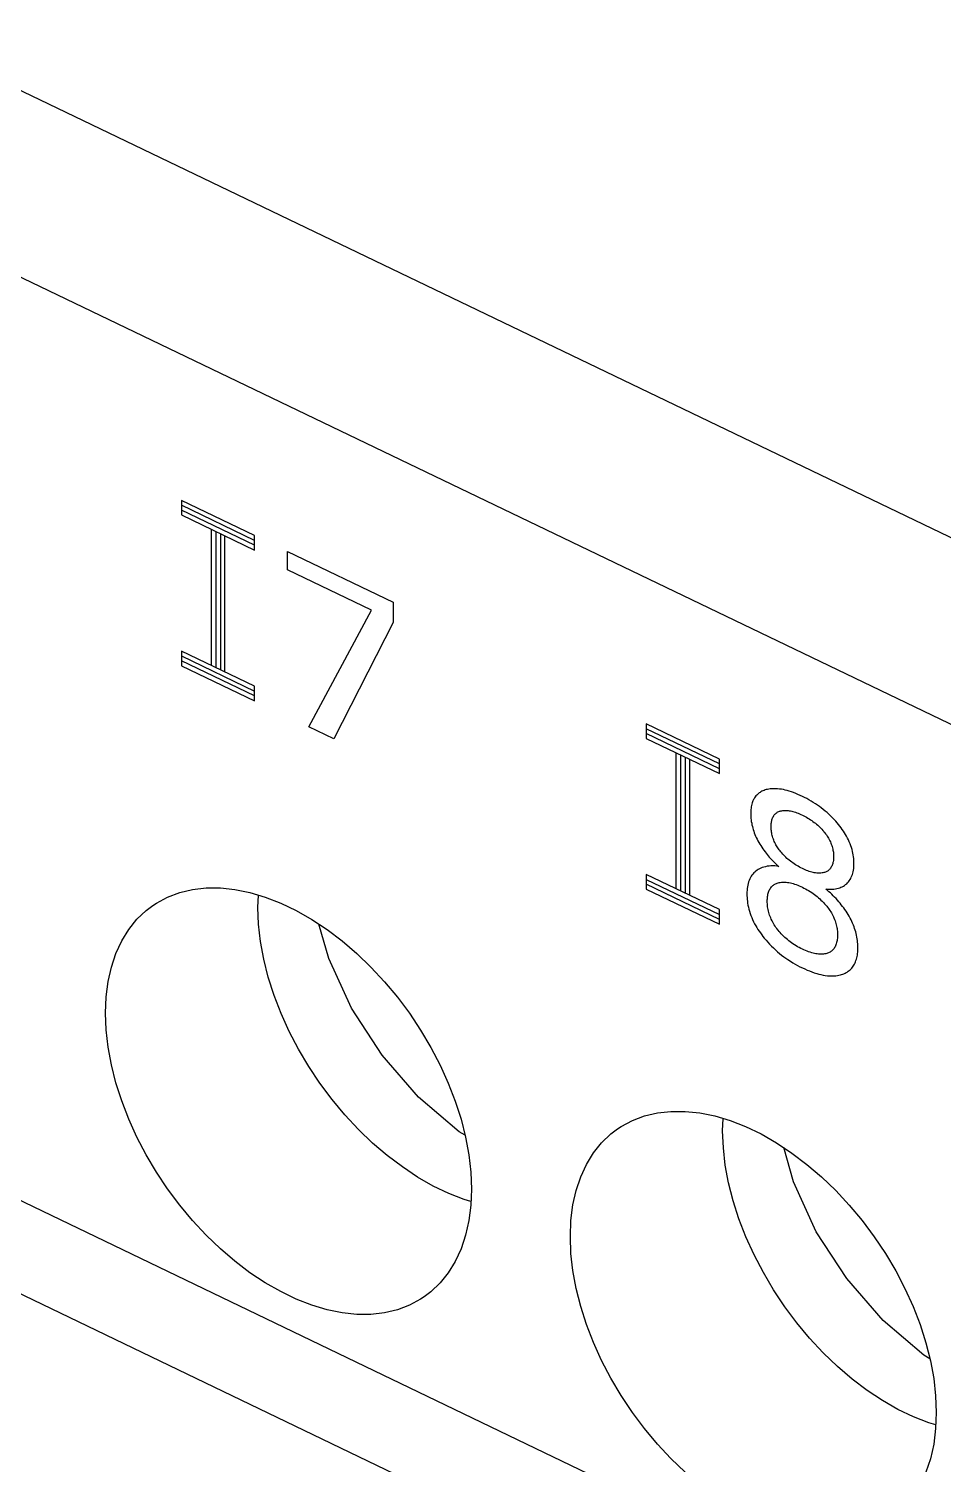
# Model space of a CAD drawing. Extents: x 0 to 420, y 0 to 297.
# Drawn here: x 203.98 to 211.66, y 180.36 to 192.42 of the extents above; entities that cross this region are included whole.
import ezdxf

# ---------------------------------------------------------------- set-up
doc = ezdxf.new("R2010")
doc.units = 0
doc.header["$LTSCALE"] = 23.1
doc.layers.add('40000_ISO', color=7, linetype='CONTINUOUS')

msp = doc.modelspace()

# ---------------------------------------------------------------- linework, layer by layer
at = {"layer": '40000_ISO', "color": 7, "linetype": 'CONTINUOUS'}
for p, q in [((221.798, 183.304), (168.387, 208.978)), ((221.158, 182.044), (167.747, 207.718)), ((221.158, 174.287), (167.747, 199.961)), ((220.838, 173.657), (167.427, 199.331)), ((205.266, 188.458), (205.266, 188.336)), ((205.88, 188.163), (205.266, 188.458)), ((205.88, 188.122), (205.266, 188.418)), ((205.88, 188.081), (205.266, 188.377)), ((205.266, 188.336), (205.88, 188.04)), ((205.515, 188.216), (205.515, 187.073)), ((205.554, 188.197), (205.554, 187.054)), ((205.592, 188.179), (205.592, 187.036)), ((205.631, 187.017), (205.631, 188.161)), ((205.88, 188.04), (205.88, 188.163)), ((206.157, 187.875), (206.157, 188.03)), ((206.157, 188.03), (207.045, 187.603)), ((206.861, 187.536), (206.157, 187.875)), ((206.334, 186.557), (206.861, 187.536)), ((207.045, 187.603), (207.045, 187.433)), ((207.045, 187.433), (206.544, 186.456)), ((205.266, 187.193), (205.266, 187.07)), ((205.88, 186.897), (205.266, 187.193)), ((205.266, 187.152), (205.88, 186.857)), ((205.88, 186.816), (205.266, 187.111)), ((205.266, 187.07), (205.88, 186.775)), ((205.88, 186.775), (205.88, 186.897)), ((206.544, 186.456), (206.334, 186.557)), ((209.17, 186.582), (209.17, 186.459)), ((209.784, 186.286), (209.17, 186.582)), ((209.784, 186.246), (209.17, 186.541)), ((209.784, 186.205), (209.17, 186.5)), ((209.17, 186.459), (209.784, 186.164)), ((209.419, 186.339), (209.419, 185.196)), ((209.458, 186.321), (209.458, 185.178)), ((209.496, 186.302), (209.496, 185.159)), ((209.535, 185.141), (209.535, 186.284)), ((209.784, 186.164), (209.784, 186.286)), ((210.063, 185.927), (210.059, 185.917)), ((210.066, 185.936), (210.063, 185.927)), ((210.071, 185.945), (210.066, 185.936)), ((210.075, 185.953), (210.071, 185.945)), ((210.08, 185.961), (210.075, 185.953)), ((210.085, 185.969), (210.08, 185.961)), ((210.091, 185.976), (210.085, 185.969)), ((210.097, 185.983), (210.091, 185.976)), ((210.103, 185.989), (210.097, 185.983)), ((210.109, 185.995), (210.103, 185.989)), ((210.117, 186.001), (210.109, 185.995)), ((210.125, 186.006), (210.117, 186.001)), ((210.133, 186.011), (210.125, 186.006)), ((210.141, 186.015), (210.133, 186.011)), ((210.15, 186.019), (210.141, 186.015)), ((210.159, 186.023), (210.15, 186.019)), ((210.168, 186.026), (210.159, 186.023)), ((210.178, 186.029), (210.168, 186.026)), ((210.187, 186.031), (210.178, 186.029)), ((210.199, 186.033), (210.187, 186.031)), ((210.211, 186.035), (210.199, 186.033)), ((210.223, 186.036), (210.211, 186.035)), ((210.235, 186.036), (210.223, 186.036)), ((210.247, 186.037), (210.235, 186.036)), ((210.26, 186.036), (210.247, 186.037)), ((210.273, 186.036), (210.26, 186.036)), ((210.289, 186.034), (210.273, 186.036)), ((210.305, 186.032), (210.289, 186.034)), ((210.321, 186.029), (210.305, 186.032)), ((210.337, 186.025), (210.321, 186.029)), ((210.354, 186.021), (210.337, 186.025)), ((210.371, 186.016), (210.354, 186.021)), ((210.389, 186.01), (210.371, 186.016)), ((210.407, 186.004), (210.389, 186.01)), ((210.425, 185.997), (210.407, 186.004)), ((210.444, 185.989), (210.425, 185.997)), ((210.462, 185.981), (210.444, 185.989)), ((210.481, 185.972), (210.462, 185.981)), ((210.499, 185.963), (210.481, 185.972)), ((210.517, 185.954), (210.499, 185.963)), ((210.536, 185.944), (210.517, 185.954)), ((210.554, 185.933), (210.536, 185.944)), ((210.572, 185.922), (210.554, 185.933)), ((210.591, 185.91), (210.572, 185.922)), ((210.048, 185.851), (210.047, 185.839)), ((210.047, 185.839), (210.047, 185.826)), ((210.047, 185.826), (210.047, 185.814)), ((210.047, 185.814), (210.048, 185.801)), ((210.049, 185.862), (210.048, 185.851)), ((210.048, 185.801), (210.049, 185.787)), ((210.05, 185.874), (210.049, 185.862)), ((210.052, 185.885), (210.05, 185.874)), ((210.054, 185.896), (210.052, 185.885)), ((210.056, 185.907), (210.054, 185.896)), ((210.059, 185.917), (210.056, 185.907)), ((210.23, 185.79), (210.234, 185.798)), ((210.234, 185.798), (210.237, 185.804)), ((210.237, 185.804), (210.241, 185.811)), ((210.241, 185.811), (210.245, 185.817)), ((210.245, 185.817), (210.25, 185.822)), ((210.25, 185.822), (210.255, 185.827)), ((210.255, 185.827), (210.26, 185.831)), ((210.26, 185.831), (210.265, 185.835)), ((210.265, 185.835), (210.27, 185.839)), ((210.27, 185.839), (210.276, 185.842)), ((210.276, 185.842), (210.282, 185.844)), ((210.282, 185.844), (210.288, 185.847)), ((210.288, 185.847), (210.294, 185.849)), ((210.294, 185.849), (210.3, 185.851)), ((210.3, 185.851), (210.308, 185.852)), ((210.308, 185.852), (210.316, 185.854)), ((210.316, 185.854), (210.325, 185.854)), ((210.325, 185.854), (210.334, 185.855)), ((210.334, 185.855), (210.342, 185.855)), ((210.342, 185.855), (210.351, 185.854)), ((210.351, 185.854), (210.361, 185.853)), ((210.361, 185.853), (210.371, 185.852)), ((210.371, 185.852), (210.381, 185.85)), ((210.381, 185.85), (210.391, 185.848)), ((210.391, 185.848), (210.401, 185.845)), ((210.401, 185.845), (210.412, 185.842)), ((210.412, 185.842), (210.423, 185.839)), ((210.423, 185.839), (210.434, 185.835)), ((210.434, 185.835), (210.446, 185.83)), ((210.446, 185.83), (210.458, 185.825)), ((210.458, 185.825), (210.469, 185.82)), ((210.469, 185.82), (210.481, 185.815)), ((210.481, 185.815), (210.492, 185.809)), ((210.492, 185.809), (210.504, 185.803)), ((210.504, 185.803), (210.515, 185.797)), ((210.607, 185.899), (210.591, 185.91)), ((210.624, 185.887), (210.607, 185.899)), ((210.64, 185.875), (210.624, 185.887)), ((210.656, 185.863), (210.64, 185.875)), ((210.673, 185.849), (210.656, 185.863)), ((210.688, 185.836), (210.673, 185.849)), ((210.703, 185.822), (210.688, 185.836)), ((210.718, 185.808), (210.703, 185.822)), ((210.732, 185.794), (210.718, 185.808)), ((210.049, 185.787), (210.05, 185.774)), ((210.05, 185.774), (210.052, 185.76)), ((210.052, 185.76), (210.055, 185.747)), ((210.055, 185.747), (210.057, 185.733)), ((210.057, 185.733), (210.061, 185.719)), ((210.061, 185.719), (210.064, 185.706)), ((210.064, 185.706), (210.068, 185.693)), ((210.068, 185.693), (210.072, 185.679)), ((210.072, 185.679), (210.077, 185.666)), ((210.219, 185.736), (210.22, 185.744)), ((210.219, 185.727), (210.219, 185.736)), ((210.219, 185.719), (210.219, 185.727)), ((210.219, 185.71), (210.219, 185.719)), ((210.219, 185.701), (210.219, 185.71)), ((210.22, 185.692), (210.219, 185.701)), ((210.22, 185.744), (210.221, 185.752)), ((210.221, 185.682), (210.22, 185.692)), ((210.221, 185.752), (210.222, 185.76)), ((210.222, 185.673), (210.221, 185.682)), ((210.222, 185.76), (210.224, 185.768)), ((210.224, 185.768), (210.225, 185.776)), ((210.225, 185.776), (210.228, 185.783)), ((210.228, 185.783), (210.23, 185.79)), ((210.515, 185.797), (210.527, 185.79)), ((210.527, 185.79), (210.538, 185.783)), ((210.538, 185.783), (210.55, 185.776)), ((210.55, 185.776), (210.56, 185.769)), ((210.56, 185.769), (210.57, 185.762)), ((210.57, 185.762), (210.58, 185.754)), ((210.58, 185.754), (210.59, 185.747)), ((210.59, 185.747), (210.6, 185.739)), ((210.6, 185.739), (210.61, 185.73)), ((210.61, 185.73), (210.619, 185.722)), ((210.619, 185.722), (210.628, 185.714)), ((210.628, 185.714), (210.636, 185.705)), ((210.636, 185.705), (210.645, 185.696)), ((210.645, 185.696), (210.653, 185.687)), ((210.653, 185.687), (210.661, 185.677)), ((210.661, 185.677), (210.662, 185.675)), ((210.747, 185.779), (210.732, 185.794)), ((210.761, 185.764), (210.747, 185.779)), ((210.774, 185.749), (210.761, 185.764)), ((210.785, 185.736), (210.774, 185.749)), ((210.795, 185.722), (210.785, 185.736)), ((210.806, 185.709), (210.795, 185.722)), ((210.816, 185.695), (210.806, 185.709)), ((210.825, 185.681), (210.816, 185.695)), ((210.835, 185.667), (210.825, 185.681)), ((210.077, 185.666), (210.082, 185.653)), ((210.082, 185.653), (210.088, 185.639)), ((210.088, 185.639), (210.094, 185.626)), ((210.094, 185.626), (210.1, 185.613)), ((210.1, 185.613), (210.107, 185.599)), ((210.107, 185.599), (210.115, 185.586)), ((210.115, 185.586), (210.123, 185.572)), ((210.123, 185.572), (210.131, 185.559)), ((210.131, 185.559), (210.14, 185.546)), ((210.223, 185.664), (210.222, 185.673)), ((210.225, 185.654), (210.223, 185.664)), ((210.228, 185.645), (210.225, 185.654)), ((210.23, 185.635), (210.228, 185.645)), ((210.233, 185.625), (210.23, 185.635)), ((210.237, 185.614), (210.233, 185.625)), ((210.241, 185.604), (210.237, 185.614)), ((210.245, 185.594), (210.241, 185.604)), ((210.249, 185.584), (210.245, 185.594)), ((210.254, 185.574), (210.249, 185.584)), ((210.259, 185.565), (210.254, 185.574)), ((210.264, 185.557), (210.259, 185.565)), ((210.269, 185.548), (210.264, 185.557)), ((210.662, 185.675), (210.67, 185.667)), ((210.67, 185.667), (210.676, 185.658)), ((210.676, 185.658), (210.683, 185.648)), ((210.683, 185.648), (210.689, 185.639)), ((210.689, 185.639), (210.695, 185.629)), ((210.695, 185.629), (210.701, 185.62)), ((210.701, 185.62), (210.706, 185.61)), ((210.706, 185.61), (210.711, 185.6)), ((210.711, 185.6), (210.716, 185.59)), ((210.716, 185.59), (210.72, 185.58)), ((210.72, 185.58), (210.724, 185.57)), ((210.724, 185.57), (210.728, 185.56)), ((210.728, 185.56), (210.731, 185.55)), ((210.843, 185.653), (210.835, 185.667)), ((210.852, 185.638), (210.843, 185.653)), ((210.86, 185.622), (210.852, 185.638)), ((210.868, 185.606), (210.86, 185.622)), ((210.875, 185.59), (210.868, 185.606)), ((210.882, 185.574), (210.875, 185.59)), ((210.888, 185.558), (210.882, 185.574)), ((210.894, 185.542), (210.888, 185.558)), ((210.14, 185.546), (210.148, 185.533)), ((210.148, 185.533), (210.157, 185.52)), ((210.157, 185.52), (210.167, 185.507)), ((210.167, 185.507), (210.176, 185.496)), ((210.176, 185.496), (210.185, 185.485)), ((210.185, 185.485), (210.194, 185.474)), ((210.194, 185.474), (210.203, 185.463)), ((210.203, 185.463), (210.213, 185.452)), ((210.213, 185.452), (210.222, 185.442)), ((210.222, 185.442), (210.232, 185.432)), ((210.275, 185.539), (210.269, 185.548)), ((210.281, 185.531), (210.275, 185.539)), ((210.287, 185.523), (210.281, 185.531)), ((210.293, 185.515), (210.287, 185.523)), ((210.299, 185.507), (210.293, 185.515)), ((210.307, 185.497), (210.299, 185.507)), ((210.316, 185.488), (210.307, 185.497)), ((210.324, 185.478), (210.316, 185.488)), ((210.333, 185.469), (210.324, 185.478)), ((210.342, 185.461), (210.333, 185.469)), ((210.351, 185.452), (210.342, 185.461)), ((210.36, 185.444), (210.351, 185.452)), ((210.37, 185.436), (210.36, 185.444)), ((210.38, 185.428), (210.37, 185.436)), ((210.731, 185.55), (210.734, 185.54)), ((210.734, 185.54), (210.736, 185.53)), ((210.736, 185.53), (210.738, 185.521)), ((210.738, 185.521), (210.739, 185.512)), ((210.739, 185.512), (210.741, 185.503)), ((210.741, 185.503), (210.741, 185.493)), ((210.741, 185.493), (210.742, 185.484)), ((210.742, 185.441), (210.741, 185.433)), ((210.742, 185.484), (210.743, 185.475)), ((210.743, 185.458), (210.742, 185.449)), ((210.742, 185.449), (210.742, 185.441)), ((210.743, 185.475), (210.743, 185.467)), ((210.743, 185.467), (210.743, 185.458)), ((210.898, 185.525), (210.894, 185.542)), ((210.902, 185.51), (210.898, 185.525)), ((210.905, 185.496), (210.902, 185.51)), ((210.908, 185.481), (210.905, 185.496)), ((210.91, 185.466), (210.908, 185.481)), ((210.912, 185.452), (210.91, 185.466)), ((210.913, 185.438), (210.912, 185.452)), ((210.914, 185.424), (210.913, 185.438)), ((209.17, 185.316), (209.17, 185.194)), ((209.784, 185.021), (209.17, 185.316)), ((210.064, 185.32), (210.057, 185.311)), ((210.072, 185.329), (210.064, 185.32)), ((210.081, 185.337), (210.072, 185.329)), ((210.09, 185.345), (210.081, 185.337)), ((210.1, 185.352), (210.09, 185.345)), ((210.11, 185.359), (210.1, 185.352)), ((210.121, 185.364), (210.11, 185.359)), ((210.132, 185.369), (210.121, 185.364)), ((210.144, 185.374), (210.132, 185.369)), ((210.157, 185.378), (210.144, 185.374)), ((210.171, 185.382), (210.157, 185.378)), ((210.185, 185.385), (210.171, 185.382)), ((210.201, 185.387), (210.185, 185.385)), ((210.216, 185.388), (210.201, 185.387)), ((210.232, 185.388), (210.216, 185.388)), ((210.232, 185.432), (210.242, 185.422)), ((210.249, 185.388), (210.232, 185.388)), ((210.242, 185.422), (210.252, 185.412)), ((210.266, 185.386), (210.249, 185.388)), ((210.252, 185.412), (210.262, 185.403)), ((210.262, 185.403), (210.273, 185.393)), ((210.283, 185.384), (210.266, 185.386)), ((210.273, 185.393), (210.283, 185.384)), ((210.391, 185.42), (210.38, 185.428)), ((210.401, 185.413), (210.391, 185.42)), ((210.411, 185.406), (210.401, 185.413)), ((210.423, 185.398), (210.411, 185.406)), ((210.434, 185.391), (210.423, 185.398)), ((210.446, 185.385), (210.434, 185.391)), ((210.457, 185.378), (210.446, 185.385)), ((210.469, 185.372), (210.457, 185.378)), ((210.481, 185.366), (210.469, 185.372)), ((210.492, 185.361), (210.481, 185.366)), ((210.504, 185.356), (210.492, 185.361)), ((210.516, 185.351), (210.504, 185.356)), ((210.527, 185.347), (210.516, 185.351)), ((210.539, 185.342), (210.527, 185.347)), ((210.55, 185.339), (210.539, 185.342)), ((210.56, 185.336), (210.55, 185.339)), ((210.571, 185.333), (210.56, 185.336)), ((210.581, 185.331), (210.571, 185.333)), ((210.591, 185.33), (210.581, 185.331)), ((210.601, 185.328), (210.591, 185.33)), ((210.611, 185.327), (210.601, 185.328)), ((210.62, 185.327), (210.611, 185.327)), ((210.629, 185.327), (210.62, 185.327)), ((210.637, 185.328), (210.629, 185.327)), ((210.646, 185.329), (210.637, 185.328)), ((210.654, 185.33), (210.646, 185.329)), ((210.662, 185.332), (210.654, 185.33)), ((210.668, 185.334), (210.662, 185.332)), ((210.675, 185.336), (210.668, 185.334)), ((210.68, 185.339), (210.675, 185.336)), ((210.686, 185.342), (210.68, 185.339)), ((210.692, 185.345), (210.686, 185.342)), ((210.697, 185.348), (210.692, 185.345)), ((210.702, 185.352), (210.697, 185.348)), ((210.707, 185.357), (210.702, 185.352)), ((210.712, 185.362), (210.707, 185.357)), ((210.716, 185.367), (210.712, 185.362)), ((210.721, 185.374), (210.716, 185.367)), ((210.724, 185.38), (210.721, 185.374)), ((210.728, 185.387), (210.724, 185.38)), ((210.731, 185.394), (210.728, 185.387)), ((210.734, 185.401), (210.731, 185.394)), ((210.736, 185.409), (210.734, 185.401)), ((210.738, 185.417), (210.736, 185.409)), ((210.739, 185.424), (210.738, 185.417)), ((210.741, 185.433), (210.739, 185.424)), ((210.897, 185.304), (210.901, 185.315)), ((210.901, 185.315), (210.904, 185.327)), ((210.904, 185.327), (210.907, 185.34)), ((210.907, 185.34), (210.91, 185.353)), ((210.91, 185.353), (210.912, 185.367)), ((210.912, 185.367), (210.913, 185.381)), ((210.913, 185.381), (210.914, 185.395)), ((210.914, 185.41), (210.914, 185.424)), ((210.914, 185.395), (210.914, 185.41)), ((205.359, 185.191), (205.473, 185.204)), ((205.473, 185.204), (205.592, 185.204)), ((205.592, 185.204), (205.715, 185.191)), ((209.17, 185.275), (209.784, 184.98)), ((209.784, 184.939), (209.17, 185.235)), ((210.017, 185.199), (210.016, 185.184)), ((210.019, 185.214), (210.017, 185.199)), ((210.022, 185.228), (210.019, 185.214)), ((210.025, 185.242), (210.022, 185.228)), ((210.029, 185.255), (210.025, 185.242)), ((210.034, 185.267), (210.029, 185.255)), ((210.039, 185.279), (210.034, 185.267)), ((210.044, 185.29), (210.039, 185.279)), ((210.05, 185.301), (210.044, 185.29)), ((210.057, 185.311), (210.05, 185.301)), ((210.207, 185.191), (210.211, 185.199)), ((210.211, 185.199), (210.216, 185.205)), ((210.216, 185.205), (210.221, 185.212)), ((210.221, 185.212), (210.227, 185.218)), ((210.227, 185.218), (210.232, 185.223)), ((210.232, 185.223), (210.238, 185.227)), ((210.238, 185.227), (210.244, 185.231)), ((210.244, 185.231), (210.25, 185.235)), ((210.25, 185.235), (210.256, 185.238)), ((210.256, 185.238), (210.263, 185.241)), ((210.263, 185.241), (210.27, 185.244)), ((210.27, 185.244), (210.277, 185.246)), ((210.277, 185.246), (210.286, 185.248)), ((210.286, 185.248), (210.295, 185.25)), ((210.295, 185.25), (210.305, 185.251)), ((210.305, 185.251), (210.315, 185.252)), ((210.315, 185.252), (210.325, 185.252)), ((210.325, 185.252), (210.335, 185.252)), ((210.335, 185.252), (210.346, 185.251)), ((210.346, 185.251), (210.357, 185.25)), ((210.357, 185.25), (210.368, 185.248)), ((210.368, 185.248), (210.38, 185.246)), ((210.38, 185.246), (210.391, 185.243)), ((210.391, 185.243), (210.403, 185.24)), ((210.403, 185.24), (210.416, 185.236)), ((210.416, 185.236), (210.429, 185.231)), ((210.429, 185.231), (210.442, 185.226)), ((210.442, 185.226), (210.455, 185.221)), ((210.455, 185.221), (210.468, 185.215)), ((210.468, 185.215), (210.481, 185.209)), ((210.481, 185.209), (210.494, 185.202)), ((210.494, 185.202), (210.507, 185.196)), ((210.507, 185.196), (210.52, 185.188)), ((210.746, 185.193), (210.759, 185.195)), ((210.759, 185.195), (210.771, 185.198)), ((210.771, 185.198), (210.783, 185.201)), ((210.783, 185.201), (210.795, 185.205)), ((210.795, 185.205), (210.805, 185.209)), ((210.805, 185.209), (210.815, 185.214)), ((210.815, 185.214), (210.825, 185.219)), ((210.825, 185.219), (210.835, 185.225)), ((210.835, 185.225), (210.844, 185.231)), ((210.844, 185.231), (210.853, 185.239)), ((210.853, 185.239), (210.861, 185.247)), ((210.861, 185.247), (210.868, 185.255)), ((210.868, 185.255), (210.875, 185.263)), ((210.875, 185.263), (210.881, 185.273)), ((210.881, 185.273), (210.887, 185.282)), ((210.887, 185.282), (210.892, 185.293)), ((210.892, 185.293), (210.897, 185.304)), ((205.025, 185.057), (205.055, 185.076)), ((205.055, 185.076), (205.149, 185.127)), ((205.149, 185.127), (205.251, 185.165)), ((205.251, 185.165), (205.359, 185.191)), ((205.715, 185.191), (205.841, 185.165)), ((205.841, 185.165), (205.969, 185.127)), ((205.907, 185.039), (205.912, 185.144)), ((205.969, 185.127), (206.099, 185.076)), ((206.099, 185.076), (206.23, 185.013)), ((209.17, 185.194), (209.784, 184.898)), ((210.016, 185.184), (210.015, 185.169)), ((210.015, 185.169), (210.015, 185.153)), ((210.015, 185.153), (210.015, 185.138)), ((210.015, 185.138), (210.016, 185.123)), ((210.016, 185.123), (210.017, 185.107)), ((210.017, 185.107), (210.019, 185.091)), ((210.019, 185.091), (210.021, 185.075)), ((210.021, 185.075), (210.024, 185.059)), ((210.186, 185.104), (210.187, 185.113)), ((210.186, 185.094), (210.186, 185.104)), ((210.186, 185.082), (210.186, 185.094)), ((210.187, 185.07), (210.186, 185.082)), ((210.187, 185.113), (210.188, 185.123)), ((210.188, 185.123), (210.189, 185.132)), ((210.189, 185.132), (210.19, 185.141)), ((210.19, 185.141), (210.192, 185.15)), ((210.192, 185.15), (210.194, 185.159)), ((210.194, 185.159), (210.196, 185.167)), ((210.196, 185.167), (210.199, 185.175)), ((210.199, 185.175), (210.203, 185.184)), ((210.203, 185.184), (210.207, 185.191)), ((210.52, 185.188), (210.533, 185.181)), ((210.533, 185.181), (210.546, 185.173)), ((210.546, 185.173), (210.559, 185.165)), ((210.559, 185.165), (210.571, 185.157)), ((210.571, 185.157), (210.582, 185.148)), ((210.582, 185.148), (210.594, 185.14)), ((210.594, 185.14), (210.605, 185.131)), ((210.605, 185.131), (210.616, 185.121)), ((210.616, 185.121), (210.627, 185.111)), ((210.627, 185.111), (210.637, 185.102)), ((210.637, 185.102), (210.647, 185.092)), ((210.647, 185.092), (210.657, 185.082)), ((210.657, 185.082), (210.667, 185.071)), ((210.691, 185.183), (210.678, 185.194)), ((210.678, 185.194), (210.692, 185.192)), ((210.703, 185.172), (210.691, 185.183)), ((210.692, 185.192), (210.706, 185.192)), ((210.716, 185.161), (210.703, 185.172)), ((210.706, 185.192), (210.72, 185.192)), ((210.728, 185.15), (210.716, 185.161)), ((210.72, 185.192), (210.733, 185.192)), ((210.74, 185.138), (210.728, 185.15)), ((210.733, 185.192), (210.746, 185.193)), ((210.752, 185.126), (210.74, 185.138)), ((210.764, 185.114), (210.752, 185.126)), ((210.775, 185.101), (210.764, 185.114)), ((210.786, 185.088), (210.775, 185.101)), ((210.797, 185.075), (210.786, 185.088)), ((210.808, 185.062), (210.797, 185.075)), ((204.891, 184.94), (204.969, 185.014)), ((204.969, 185.014), (205.025, 185.057)), ((205.913, 184.898), (205.907, 185.039)), ((206.23, 185.013), (206.36, 184.939)), ((209.784, 184.898), (209.784, 185.021)), ((210.024, 185.059), (210.027, 185.042)), ((210.027, 185.042), (210.031, 185.026)), ((210.031, 185.026), (210.036, 185.008)), ((210.036, 185.008), (210.042, 184.99)), ((210.042, 184.99), (210.048, 184.973)), ((210.048, 184.973), (210.055, 184.955)), ((210.055, 184.955), (210.063, 184.937)), ((210.188, 185.058), (210.187, 185.07)), ((210.189, 185.046), (210.188, 185.058)), ((210.191, 185.034), (210.189, 185.046)), ((210.193, 185.022), (210.191, 185.034)), ((210.196, 185.009), (210.193, 185.022)), ((210.199, 184.998), (210.196, 185.009)), ((210.202, 184.986), (210.199, 184.998)), ((210.206, 184.974), (210.202, 184.986)), ((210.21, 184.963), (210.206, 184.974)), ((210.215, 184.951), (210.21, 184.963)), ((210.667, 185.071), (210.676, 185.061)), ((210.676, 185.061), (210.685, 185.05)), ((210.685, 185.05), (210.692, 185.041)), ((210.692, 185.041), (210.699, 185.031)), ((210.699, 185.031), (210.706, 185.022)), ((210.706, 185.022), (210.712, 185.013)), ((210.712, 185.013), (210.719, 185.003)), ((210.719, 185.003), (210.725, 184.993)), ((210.725, 184.993), (210.73, 184.983)), ((210.73, 184.983), (210.736, 184.973)), ((210.736, 184.973), (210.741, 184.962)), ((210.741, 184.962), (210.746, 184.951)), ((210.819, 185.048), (210.808, 185.062)), ((210.829, 185.035), (210.819, 185.048)), ((210.838, 185.021), (210.829, 185.035)), ((210.848, 185.007), (210.838, 185.021)), ((210.857, 184.993), (210.848, 185.007)), ((210.866, 184.979), (210.857, 184.993)), ((210.874, 184.965), (210.866, 184.979)), ((210.882, 184.95), (210.874, 184.965)), ((204.764, 184.759), (204.823, 184.854)), ((204.823, 184.854), (204.891, 184.94)), ((205.929, 184.753), (205.913, 184.898)), ((206.36, 184.939), (206.488, 184.854)), ((206.502, 184.61), (206.42, 184.899)), ((206.488, 184.854), (206.615, 184.758)), ((210.063, 184.937), (210.071, 184.919)), ((210.071, 184.919), (210.08, 184.902)), ((210.08, 184.902), (210.089, 184.886)), ((210.089, 184.886), (210.098, 184.87)), ((210.098, 184.87), (210.107, 184.855)), ((210.107, 184.855), (210.118, 184.84)), ((210.118, 184.84), (210.128, 184.825)), ((210.22, 184.94), (210.215, 184.951)), ((210.226, 184.928), (210.22, 184.94)), ((210.232, 184.917), (210.226, 184.928)), ((210.238, 184.905), (210.232, 184.917)), ((210.245, 184.894), (210.238, 184.905)), ((210.252, 184.883), (210.245, 184.894)), ((210.259, 184.872), (210.252, 184.883)), ((210.267, 184.862), (210.259, 184.872)), ((210.275, 184.851), (210.267, 184.862)), ((210.277, 184.849), (210.275, 184.851)), ((210.286, 184.838), (210.277, 184.849)), ((210.295, 184.828), (210.286, 184.838)), ((210.746, 184.951), (210.751, 184.939)), ((210.751, 184.939), (210.756, 184.928)), ((210.756, 184.928), (210.759, 184.916)), ((210.759, 184.916), (210.763, 184.905)), ((210.763, 184.905), (210.766, 184.894)), ((210.766, 184.894), (210.768, 184.883)), ((210.768, 184.883), (210.771, 184.872)), ((210.771, 184.872), (210.772, 184.862)), ((210.772, 184.862), (210.774, 184.851)), ((210.774, 184.851), (210.775, 184.841)), ((210.775, 184.841), (210.775, 184.83)), ((210.89, 184.935), (210.882, 184.95)), ((210.897, 184.921), (210.89, 184.935)), ((210.903, 184.907), (210.897, 184.921)), ((210.909, 184.892), (210.903, 184.907)), ((210.915, 184.878), (210.909, 184.892)), ((210.92, 184.864), (210.915, 184.878)), ((210.925, 184.849), (210.92, 184.864)), ((210.929, 184.835), (210.925, 184.849)), ((210.933, 184.821), (210.929, 184.835)), ((204.715, 184.654), (204.764, 184.759)), ((205.957, 184.604), (205.929, 184.753)), ((206.615, 184.758), (206.738, 184.653)), ((210.128, 184.825), (210.139, 184.81)), ((210.139, 184.81), (210.15, 184.795)), ((210.15, 184.795), (210.161, 184.781)), ((210.161, 184.781), (210.176, 184.764)), ((210.176, 184.764), (210.191, 184.747)), ((210.191, 184.747), (210.206, 184.73)), ((210.206, 184.73), (210.222, 184.714)), ((210.222, 184.714), (210.238, 184.699)), ((210.304, 184.817), (210.295, 184.828)), ((210.314, 184.807), (210.304, 184.817)), ((210.323, 184.798), (210.314, 184.807)), ((210.333, 184.788), (210.323, 184.798)), ((210.344, 184.778), (210.333, 184.788)), ((210.356, 184.769), (210.344, 184.778)), ((210.367, 184.76), (210.356, 184.769)), ((210.379, 184.751), (210.367, 184.76)), ((210.39, 184.742), (210.379, 184.751)), ((210.402, 184.734), (210.39, 184.742)), ((210.415, 184.726), (210.402, 184.734)), ((210.428, 184.718), (210.415, 184.726)), ((210.441, 184.71), (210.428, 184.718)), ((210.76, 184.718), (210.756, 184.71)), ((210.763, 184.726), (210.76, 184.718)), ((210.766, 184.735), (210.763, 184.726)), ((210.768, 184.744), (210.766, 184.735)), ((210.771, 184.753), (210.768, 184.744)), ((210.772, 184.762), (210.771, 184.753)), ((210.774, 184.771), (210.772, 184.762)), ((210.775, 184.781), (210.774, 184.771)), ((210.775, 184.83), (210.776, 184.82)), ((210.776, 184.8), (210.775, 184.79)), ((210.775, 184.79), (210.775, 184.781)), ((210.776, 184.82), (210.776, 184.81)), ((210.776, 184.81), (210.776, 184.8)), ((210.936, 184.806), (210.933, 184.821)), ((210.939, 184.791), (210.936, 184.806)), ((210.942, 184.776), (210.939, 184.791)), ((210.944, 184.762), (210.942, 184.776)), ((210.945, 184.747), (210.944, 184.762)), ((210.946, 184.733), (210.945, 184.747)), ((210.947, 184.719), (210.946, 184.733)), ((210.947, 184.705), (210.947, 184.719)), ((204.677, 184.539), (204.715, 184.654)), ((205.995, 184.453), (205.957, 184.604)), ((206.694, 184.193), (206.502, 184.61)), ((206.738, 184.653), (206.857, 184.539)), ((210.238, 184.699), (210.254, 184.684)), ((210.254, 184.684), (210.271, 184.668)), ((210.271, 184.668), (210.289, 184.654)), ((210.289, 184.654), (210.306, 184.64)), ((210.306, 184.64), (210.324, 184.626)), ((210.324, 184.626), (210.342, 184.613)), ((210.342, 184.613), (210.36, 184.601)), ((210.36, 184.601), (210.38, 184.588)), ((210.454, 184.703), (210.441, 184.71)), ((210.467, 184.696), (210.454, 184.703)), ((210.481, 184.69), (210.467, 184.696)), ((210.494, 184.683), (210.481, 184.69)), ((210.507, 184.678), (210.494, 184.683)), ((210.52, 184.672), (210.507, 184.678)), ((210.533, 184.667), (210.52, 184.672)), ((210.546, 184.663), (210.533, 184.667)), ((210.559, 184.659), (210.546, 184.663)), ((210.571, 184.655), (210.559, 184.659)), ((210.583, 184.653), (210.571, 184.655)), ((210.594, 184.65), (210.583, 184.653)), ((210.606, 184.649), (210.594, 184.65)), ((210.617, 184.647), (210.606, 184.649)), ((210.628, 184.647), (210.617, 184.647)), ((210.638, 184.647), (210.628, 184.647)), ((210.648, 184.647), (210.638, 184.647)), ((210.658, 184.648), (210.648, 184.647)), ((210.668, 184.649), (210.658, 184.648)), ((210.677, 184.651), (210.668, 184.649)), ((210.686, 184.654), (210.677, 184.651)), ((210.693, 184.656), (210.686, 184.654)), ((210.7, 184.659), (210.693, 184.656)), ((210.707, 184.662), (210.7, 184.659)), ((210.713, 184.665), (210.707, 184.662)), ((210.719, 184.669), (210.713, 184.665)), ((210.725, 184.673), (210.719, 184.669)), ((210.731, 184.678), (210.725, 184.673)), ((210.736, 184.683), (210.731, 184.678)), ((210.742, 184.689), (210.736, 184.683)), ((210.747, 184.696), (210.742, 184.689)), ((210.751, 184.703), (210.747, 184.696)), ((210.756, 184.71), (210.751, 184.703)), ((210.927, 184.583), (210.931, 184.593)), ((210.931, 184.593), (210.935, 184.604)), ((210.935, 184.604), (210.938, 184.616)), ((210.938, 184.616), (210.94, 184.628)), ((210.94, 184.628), (210.943, 184.64)), ((210.943, 184.64), (210.944, 184.653)), ((210.944, 184.653), (210.946, 184.665)), ((210.946, 184.665), (210.947, 184.678)), ((210.947, 184.692), (210.947, 184.705)), ((210.947, 184.678), (210.947, 184.692)), ((204.65, 184.417), (204.677, 184.539)), ((206.857, 184.539), (206.971, 184.416)), ((210.38, 184.588), (210.4, 184.575)), ((210.4, 184.575), (210.42, 184.564)), ((210.42, 184.564), (210.44, 184.553)), ((210.44, 184.553), (210.46, 184.542)), ((210.46, 184.542), (210.481, 184.532)), ((210.481, 184.532), (210.501, 184.523)), ((210.501, 184.523), (210.521, 184.514)), ((210.521, 184.514), (210.541, 184.506)), ((210.541, 184.506), (210.561, 184.498)), ((210.561, 184.498), (210.581, 184.491)), ((210.581, 184.491), (210.601, 184.485)), ((210.601, 184.485), (210.619, 184.48)), ((210.619, 184.48), (210.637, 184.475)), ((210.637, 184.475), (210.655, 184.472)), ((210.655, 184.472), (210.673, 184.469)), ((210.788, 184.47), (210.8, 184.473)), ((210.8, 184.473), (210.81, 184.476)), ((210.81, 184.476), (210.82, 184.479)), ((210.82, 184.479), (210.83, 184.483)), ((210.83, 184.483), (210.839, 184.487)), ((210.839, 184.487), (210.849, 184.492)), ((210.849, 184.492), (210.857, 184.497)), ((210.857, 184.497), (210.866, 184.503)), ((210.866, 184.503), (210.874, 184.509)), ((210.874, 184.509), (210.882, 184.515)), ((210.882, 184.515), (210.889, 184.522)), ((210.889, 184.522), (210.896, 184.53)), ((210.896, 184.53), (210.902, 184.537)), ((210.902, 184.537), (210.908, 184.546)), ((210.908, 184.546), (210.913, 184.554)), ((210.913, 184.554), (210.918, 184.563)), ((210.918, 184.563), (210.923, 184.573)), ((210.923, 184.573), (210.927, 184.583)), ((204.633, 184.288), (204.65, 184.417)), ((206.044, 184.301), (205.995, 184.453)), ((206.971, 184.416), (207.079, 184.287)), ((210.673, 184.469), (210.691, 184.466)), ((210.691, 184.466), (210.699, 184.466)), ((210.699, 184.466), (210.708, 184.465)), ((210.708, 184.465), (210.722, 184.464)), ((210.722, 184.464), (210.735, 184.464)), ((210.735, 184.464), (210.749, 184.465)), ((210.749, 184.465), (210.762, 184.466)), ((210.762, 184.466), (210.775, 184.468)), ((210.775, 184.468), (210.788, 184.47)), ((204.628, 184.152), (204.633, 184.288)), ((206.102, 184.149), (206.044, 184.301)), ((207.079, 184.287), (207.18, 184.151)), ((204.633, 184.011), (204.628, 184.152)), ((206.171, 183.998), (206.102, 184.149)), ((206.95, 183.798), (206.694, 184.193)), ((207.18, 184.151), (207.274, 184.01)), ((204.65, 183.865), (204.633, 184.011)), ((206.248, 183.849), (206.171, 183.998)), ((207.274, 184.01), (207.361, 183.864)), ((204.677, 183.717), (204.65, 183.865)), ((206.335, 183.704), (206.248, 183.849)), ((207.256, 183.447), (206.95, 183.798)), ((207.361, 183.864), (207.438, 183.715)), ((204.715, 183.566), (204.677, 183.717)), ((206.429, 183.563), (206.335, 183.704)), ((207.438, 183.715), (207.506, 183.564)), ((204.764, 183.414), (204.715, 183.566)), ((206.53, 183.427), (206.429, 183.563)), ((207.506, 183.564), (207.565, 183.412)), ((204.823, 183.262), (204.764, 183.414)), ((206.638, 183.297), (206.53, 183.427)), ((207.597, 183.156), (207.256, 183.447)), ((207.565, 183.412), (207.614, 183.26)), ((206.752, 183.175), (206.638, 183.297)), ((209.053, 183.25), (209.155, 183.289)), ((209.155, 183.289), (209.263, 183.314)), ((209.263, 183.314), (209.377, 183.327)), ((209.377, 183.327), (209.496, 183.327)), ((209.496, 183.327), (209.619, 183.314)), ((209.619, 183.314), (209.745, 183.288)), ((209.745, 183.288), (209.873, 183.25)), ((209.811, 183.163), (209.816, 183.267)), ((204.891, 183.111), (204.823, 183.262)), ((206.871, 183.061), (206.752, 183.175)), ((207.648, 183.126), (207.597, 183.156)), ((207.614, 183.26), (207.652, 183.11)), ((208.873, 183.137), (208.929, 183.18)), ((208.929, 183.18), (208.959, 183.2)), ((208.959, 183.2), (209.053, 183.25)), ((209.817, 183.021), (209.811, 183.163)), ((209.873, 183.25), (210.003, 183.199)), ((210.003, 183.199), (210.134, 183.137)), ((204.969, 182.962), (204.891, 183.111)), ((206.994, 182.955), (206.871, 183.061)), ((207.652, 183.11), (207.68, 182.961)), ((208.727, 182.978), (208.795, 183.063)), ((208.795, 183.063), (208.873, 183.137)), ((210.134, 183.137), (210.264, 183.062)), ((210.264, 183.062), (210.393, 182.977)), ((205.055, 182.816), (204.969, 182.962)), ((207.121, 182.86), (206.994, 182.955)), ((207.68, 182.961), (207.696, 182.815)), ((208.668, 182.882), (208.727, 182.978)), ((209.833, 182.876), (209.817, 183.021)), ((210.406, 182.734), (210.324, 183.023)), ((210.393, 182.977), (210.519, 182.882)), ((205.149, 182.675), (205.055, 182.816)), ((207.249, 182.774), (207.121, 182.86)), ((207.696, 182.815), (207.702, 182.674)), ((208.619, 182.777), (208.668, 182.882)), ((209.861, 182.727), (209.833, 182.876)), ((210.519, 182.882), (210.642, 182.776)), ((205.251, 182.539), (205.149, 182.675)), ((207.379, 182.7), (207.249, 182.774)), ((207.51, 182.638), (207.379, 182.7)), ((207.702, 182.674), (207.696, 182.538)), ((208.554, 182.541), (208.581, 182.663)), ((208.581, 182.663), (208.619, 182.777)), ((209.899, 182.576), (209.861, 182.727)), ((210.598, 182.316), (210.406, 182.734)), ((210.642, 182.776), (210.761, 182.662)), ((207.64, 182.587), (207.51, 182.638)), ((207.697, 182.57), (207.64, 182.587)), ((209.948, 182.424), (209.899, 182.576)), ((210.761, 182.662), (210.875, 182.54)), ((205.359, 182.41), (205.251, 182.539)), ((207.696, 182.538), (207.68, 182.409)), ((208.537, 182.411), (208.554, 182.541)), ((210.007, 182.272), (209.948, 182.424)), ((210.875, 182.54), (210.983, 182.41)), ((205.473, 182.287), (205.359, 182.41)), ((207.68, 182.409), (207.652, 182.287)), ((208.532, 182.275), (208.537, 182.411)), ((210.854, 181.922), (210.598, 182.316)), ((210.983, 182.41), (211.084, 182.274)), ((205.592, 182.173), (205.473, 182.287)), ((207.652, 182.287), (207.614, 182.172)), ((208.537, 182.134), (208.532, 182.275)), ((210.075, 182.122), (210.007, 182.272)), ((211.084, 182.274), (211.178, 182.133)), ((205.715, 182.068), (205.592, 182.173)), ((205.841, 181.972), (205.715, 182.068)), ((207.565, 182.067), (207.506, 181.972)), ((207.614, 182.172), (207.565, 182.067)), ((208.554, 181.989), (208.537, 182.134)), ((210.153, 181.973), (210.075, 182.122)), ((211.178, 182.133), (211.265, 181.988)), ((205.969, 181.887), (205.841, 181.972)), ((207.506, 181.972), (207.438, 181.886)), ((208.581, 181.84), (208.554, 181.989)), ((210.239, 181.827), (210.153, 181.973)), ((211.265, 181.988), (211.342, 181.839)), ((206.099, 181.813), (205.969, 181.887)), ((207.438, 181.886), (207.361, 181.812)), ((208.619, 181.689), (208.581, 181.84)), ((210.333, 181.686), (210.239, 181.827)), ((211.16, 181.571), (210.854, 181.922)), ((211.342, 181.839), (211.411, 181.688)), ((206.23, 181.75), (206.099, 181.813)), ((206.36, 181.699), (206.23, 181.75)), ((206.488, 181.661), (206.36, 181.699)), ((207.18, 181.699), (207.079, 181.661)), ((207.274, 181.75), (207.18, 181.699)), ((207.304, 181.77), (207.274, 181.75)), ((207.361, 181.812), (207.304, 181.77)), ((206.615, 181.635), (206.488, 181.661)), ((206.738, 181.622), (206.615, 181.635)), ((206.857, 181.622), (206.738, 181.622)), ((206.971, 181.635), (206.857, 181.622)), ((207.079, 181.661), (206.971, 181.635)), ((208.668, 181.537), (208.619, 181.689)), ((210.434, 181.55), (210.333, 181.686)), ((211.411, 181.688), (211.469, 181.536)), ((208.727, 181.385), (208.668, 181.537)), ((210.542, 181.421), (210.434, 181.55)), ((211.501, 181.28), (211.16, 181.571)), ((211.469, 181.536), (211.518, 181.384)), ((208.795, 181.234), (208.727, 181.385)), ((210.656, 181.298), (210.542, 181.421)), ((211.518, 181.384), (211.556, 181.233)), ((208.873, 181.085), (208.795, 181.234)), ((210.775, 181.184), (210.656, 181.298)), ((211.552, 181.249), (211.501, 181.28)), ((211.556, 181.233), (211.584, 181.084)), ((210.898, 181.079), (210.775, 181.184)), ((208.959, 180.94), (208.873, 181.085)), ((211.025, 180.983), (210.898, 181.079)), ((211.153, 180.898), (211.025, 180.983)), ((211.584, 181.084), (211.6, 180.939)), ((209.053, 180.799), (208.959, 180.94)), ((211.283, 180.824), (211.153, 180.898)), ((211.6, 180.939), (211.606, 180.798)), ((209.155, 180.663), (209.053, 180.799)), ((211.414, 180.761), (211.283, 180.824)), ((211.544, 180.71), (211.414, 180.761)), ((211.606, 180.798), (211.6, 180.662)), ((209.263, 180.533), (209.155, 180.663)), ((211.601, 180.693), (211.544, 180.71)), ((211.6, 180.662), (211.584, 180.532)), ((209.377, 180.411), (209.263, 180.533)), ((211.584, 180.532), (211.556, 180.41)), ((209.496, 180.297), (209.377, 180.411)), ((211.556, 180.41), (211.518, 180.296))]:
    msp.add_line(p, q, dxfattribs=at)

doc.saveas('drawing.dxf')
